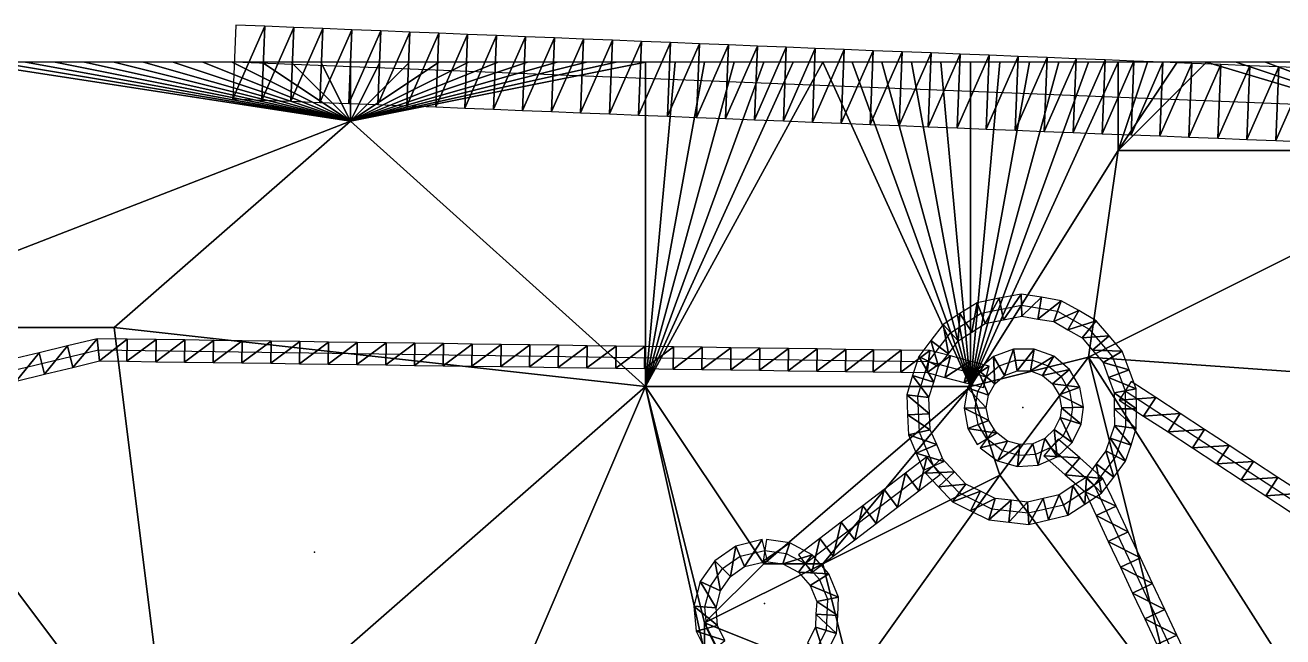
# Model space of a CAD drawing. Header units: metres. Extents: x -1103 to 901, y -902 to 905.
# Drawn here: x 188 to 273.2, y 861 to 902.5 of the extents above; entities that cross this region are included whole.
import ezdxf

# ---------------------------------------------------------------- set-up
doc = ezdxf.new("R2010")
doc.units = ezdxf.units.M
for name, color, linetype in [('OSM_PATH_AXES', 30, 'CONTINUOUS'), ('OSM_PATH_SURFACE', 30, 'CONTINUOUS'), ('OSM_ROAD_AXES', 2, 'CONTINUOUS'), ('OSM_ROAD_SURFACE', 9, 'CONTINUOUS'), ('OSM_TERRAIN', 3, 'CONTINUOUS'), ('OSM_TREES', 3, 'CONTINUOUS')]:
    doc.layers.add(name, color=color, linetype=linetype)

msp = doc.modelspace()

# ---------------------------------------------------------------- linework, layer by layer
at = {"layer": 'OSM_PATH_AXES'}
for points in [[(249.509, 872.642, 15.838), (248.547, 874.909, 15.791), (248.436, 877.353, 16.012), (249.166, 879.698, 16.086), (250.658, 881.655, 16.106), (252.736, 882.982, 16.105), (255.467, 883.524, 16.128), (257.899, 883.115, 16.31), (260.043, 881.888, 16.508), (261.635, 880.019, 16.661), (262.486, 877.718, 16.704), (262.497, 875.263, 16.685), (261.845, 873.295, 16.605), (260.375, 871.326, 16.488), (258.308, 869.977, 16.346), (255.909, 869.413, 16.194), (253.455, 869.701, 15.955), (251.244, 870.795, 15.907), (249.509, 872.642, 15.838)], [(169.932, 874.954, 13.85), (192.935, 880.494, 14.11), (243.562, 879.775, 15.994), (249.166, 879.698, 16.086), (253.079, 878.658, 16.177)], [(253.112, 874.456, 16.119), (252.537, 875.429, 16.105), (252.327, 876.546, 16.119), (252.515, 877.674, 16.153), (253.079, 878.658, 16.177), (253.941, 879.399, 16.203), (255.047, 879.797, 16.261), (256.196, 879.797, 16.338), (257.269, 879.41, 16.428), (258.142, 878.68, 16.464), (258.717, 877.696, 16.478), (258.916, 876.579, 16.475), (258.783, 875.683, 16.454), (258.285, 874.655, 16.41), (257.456, 873.87, 16.35), (256.417, 873.405, 16.281), (255.279, 873.328, 16.213), (254.173, 873.638, 16.159), (253.112, 874.456, 16.119)], [(262.486, 877.718, 16.704), (275.728, 869.059, 17.341), (310.449, 877.442, 17.612)], [(257.456, 873.87, 16.35), (260.375, 871.326, 16.488), (266.952, 857.337, 16.7), (269.417, 842.296, 16.191)], [(240.809, 866.007, 15.051), (249.509, 872.642, 15.838)], [(238.079, 866.903, 14.831), (239.527, 866.693, 14.902), (240.809, 866.007, 15.051), (241.782, 864.923, 15.058), (242.324, 863.585, 14.945), (242.224, 861.484, 14.72), (241.55, 860.19, 14.551), (240.478, 859.206, 14.408), (239.129, 858.653, 14.36), (237.67, 858.586, 14.326), (236.277, 859.018, 14.31), (234.785, 860.312, 14.299), (234.155, 861.617, 14.34), (234.022, 863.065, 14.46), (234.387, 864.47, 14.587), (235.216, 865.664, 14.698), (236.41, 866.505, 14.78), (238.079, 866.903, 14.831)]]:
    msp.add_polyline3d(points, dxfattribs=at)
at = {"layer": 'OSM_PATH_SURFACE'}
for points in [[(252.101, 881.687, 16.189), (252.465, 883.682, 16.179), (251.294, 882.951, 16.178)], [(252.101, 881.687, 16.189), (253.008, 882.283, 16.191), (252.465, 883.682, 16.179)], [(253.008, 882.283, 16.191), (253.956, 883.989, 16.187), (252.465, 883.682, 16.179)], [(253.008, 882.283, 16.191), (254.248, 882.518, 16.202), (253.956, 883.989, 16.187)], [(254.248, 882.518, 16.202), (255.447, 884.274, 16.202), (253.956, 883.989, 16.187)], [(254.248, 882.518, 16.202), (255.486, 882.775, 16.241), (255.447, 884.274, 16.202)], [(255.486, 882.775, 16.241), (256.807, 884.059, 16.275), (255.447, 884.274, 16.202)], [(255.486, 882.775, 16.241), (256.558, 882.58, 16.322), (256.807, 884.059, 16.275)], [(256.558, 882.58, 16.322), (258.151, 883.821, 16.376), (256.807, 884.059, 16.275)], [(256.558, 882.58, 16.322), (257.646, 882.409, 16.403), (258.151, 883.821, 16.376)], [(257.646, 882.409, 16.403), (259.343, 883.152, 16.486), (258.151, 883.821, 16.376)], [(251.166, 881.103, 16.19), (251.294, 882.951, 16.178), (250.151, 882.207, 16.182)], [(251.166, 881.103, 16.19), (252.101, 881.687, 16.189), (251.294, 882.951, 16.178)], [(257.646, 882.409, 16.403), (258.598, 881.85, 16.492), (259.343, 883.152, 16.486)], [(258.598, 881.85, 16.492), (260.522, 882.465, 16.59), (259.343, 883.152, 16.486)], [(250.509, 880.222, 16.188), (250.151, 882.207, 16.182), (249.316, 881.131, 16.169)], [(250.509, 880.222, 16.188), (251.166, 881.103, 16.19), (250.151, 882.207, 16.182)], [(258.598, 881.85, 16.492), (259.564, 881.31, 16.581), (260.522, 882.465, 16.59)], [(259.564, 881.31, 16.581), (261.41, 881.439, 16.663), (260.522, 882.465, 16.59)], [(191.193, 879.304, 14.11), (192.851, 881.24, 14.229), (190.842, 880.762, 14.184)], [(191.193, 879.304, 14.11), (193.019, 879.749, 14.152), (192.851, 881.24, 14.229)], [(193.019, 879.749, 14.152), (194.893, 881.217, 14.28), (192.851, 881.24, 14.229)], [(193.019, 879.749, 14.152), (194.871, 879.717, 14.192), (194.893, 881.217, 14.28)], [(194.871, 879.717, 14.192), (196.84, 881.189, 14.376), (194.893, 881.217, 14.28)], [(194.871, 879.717, 14.192), (196.819, 879.689, 14.288), (196.84, 881.189, 14.376)], [(196.819, 879.689, 14.288), (198.787, 881.161, 14.472), (196.84, 881.189, 14.376)], [(196.819, 879.689, 14.288), (198.766, 879.662, 14.384), (198.787, 881.161, 14.472)], [(198.766, 879.662, 14.384), (200.734, 881.134, 14.568), (198.787, 881.161, 14.472)], [(198.766, 879.662, 14.384), (200.713, 879.634, 14.48), (200.734, 881.134, 14.568)], [(200.713, 879.634, 14.48), (202.681, 881.106, 14.664), (200.734, 881.134, 14.568)], [(200.713, 879.634, 14.48), (202.66, 879.606, 14.576), (202.681, 881.106, 14.664)], [(202.66, 879.606, 14.576), (204.629, 881.078, 14.759), (202.681, 881.106, 14.664)], [(202.66, 879.606, 14.576), (204.607, 879.579, 14.672), (204.629, 881.078, 14.759)], [(204.607, 879.579, 14.672), (206.576, 881.051, 14.855), (204.629, 881.078, 14.759)], [(204.607, 879.579, 14.672), (206.554, 879.551, 14.768), (206.576, 881.051, 14.855)], [(206.554, 879.551, 14.768), (208.523, 881.023, 14.95), (206.576, 881.051, 14.855)], [(206.554, 879.551, 14.768), (208.502, 879.523, 14.863), (208.523, 881.023, 14.95)], [(208.502, 879.523, 14.863), (210.47, 880.995, 15.046), (208.523, 881.023, 14.95)], [(208.502, 879.523, 14.863), (210.449, 879.496, 14.959), (210.47, 880.995, 15.046)], [(210.449, 879.496, 14.959), (212.417, 880.968, 15.142), (210.47, 880.995, 15.046)], [(210.449, 879.496, 14.959), (212.396, 879.468, 15.055), (212.417, 880.968, 15.142)], [(212.396, 879.468, 15.055), (214.365, 880.94, 15.237), (212.417, 880.968, 15.142)], [(212.396, 879.468, 15.055), (214.343, 879.44, 15.151), (214.365, 880.94, 15.237)], [(214.343, 879.44, 15.151), (216.312, 880.912, 15.333), (214.365, 880.94, 15.237)], [(214.343, 879.44, 15.151), (216.29, 879.413, 15.247), (216.312, 880.912, 15.333)], [(216.29, 879.413, 15.247), (218.259, 880.885, 15.428), (216.312, 880.912, 15.333)], [(216.29, 879.413, 15.247), (218.238, 879.385, 15.343), (218.259, 880.885, 15.428)], [(218.238, 879.385, 15.343), (220.206, 880.857, 15.524), (218.259, 880.885, 15.428)], [(249.832, 879.354, 16.177), (249.316, 881.131, 16.169), (248.5, 880.042, 16.155)], [(249.832, 879.354, 16.177), (250.509, 880.222, 16.188), (249.316, 881.131, 16.169)], [(259.564, 881.31, 16.581), (260.268, 880.467, 16.659), (261.41, 881.439, 16.663)], [(260.268, 880.467, 16.659), (262.282, 880.398, 16.75), (261.41, 881.439, 16.663)], [(187.36, 878.38, 14.022), (188.925, 880.3, 14.14), (187.008, 879.838, 14.096)], [(187.36, 878.38, 14.022), (189.277, 878.842, 14.066), (188.925, 880.3, 14.14)], [(189.277, 878.842, 14.066), (190.842, 880.762, 14.184), (188.925, 880.3, 14.14)], [(189.277, 878.842, 14.066), (191.193, 879.304, 14.11), (190.842, 880.762, 14.184)], [(218.238, 879.385, 15.343), (220.185, 879.357, 15.438), (220.206, 880.857, 15.524)], [(220.185, 879.357, 15.438), (222.153, 880.83, 15.619), (220.206, 880.857, 15.524)], [(220.185, 879.357, 15.438), (222.132, 879.33, 15.534), (222.153, 880.83, 15.619)], [(222.132, 879.33, 15.534), (224.1, 880.802, 15.715), (222.153, 880.83, 15.619)], [(222.132, 879.33, 15.534), (224.079, 879.302, 15.629), (224.1, 880.802, 15.715)], [(224.079, 879.302, 15.629), (226.048, 880.774, 15.81), (224.1, 880.802, 15.715)], [(224.079, 879.302, 15.629), (226.026, 879.274, 15.725), (226.048, 880.774, 15.81)], [(226.026, 879.274, 15.725), (227.995, 880.747, 15.862), (226.048, 880.774, 15.81)], [(226.026, 879.274, 15.725), (227.974, 879.247, 15.821), (227.995, 880.747, 15.862)], [(227.974, 879.247, 15.821), (229.942, 880.719, 15.877), (227.995, 880.747, 15.862)], [(227.974, 879.247, 15.821), (229.921, 879.219, 15.863), (229.942, 880.719, 15.877)], [(229.921, 879.219, 15.863), (231.889, 880.691, 15.883), (229.942, 880.719, 15.877)], [(229.921, 879.219, 15.863), (231.868, 879.191, 15.882), (231.889, 880.691, 15.883)], [(231.868, 879.191, 15.882), (233.836, 880.664, 15.915), (231.889, 880.691, 15.883)], [(231.868, 879.191, 15.882), (233.815, 879.164, 15.914), (233.836, 880.664, 15.915)], [(233.815, 879.164, 15.914), (235.784, 880.636, 15.947), (233.836, 880.664, 15.915)], [(233.815, 879.164, 15.914), (235.762, 879.136, 15.946), (235.784, 880.636, 15.947)], [(235.762, 879.136, 15.946), (237.731, 880.608, 15.979), (235.784, 880.636, 15.947)], [(235.762, 879.136, 15.946), (237.709, 879.108, 15.978), (237.731, 880.608, 15.979)], [(237.709, 879.108, 15.978), (239.678, 880.581, 16.011), (237.731, 880.608, 15.979)], [(237.709, 879.108, 15.978), (239.657, 879.081, 16.01), (239.678, 880.581, 16.011)], [(239.657, 879.081, 16.01), (241.625, 880.553, 16.043), (239.678, 880.581, 16.011)], [(239.657, 879.081, 16.01), (241.604, 879.053, 16.042), (241.625, 880.553, 16.043)], [(241.604, 879.053, 16.042), (243.572, 880.525, 16.075), (241.625, 880.553, 16.043)], [(241.604, 879.053, 16.042), (243.551, 879.025, 16.074), (243.572, 880.525, 16.075)], [(243.551, 879.025, 16.074), (245.44, 880.5, 16.105), (243.572, 880.525, 16.075)], [(243.551, 879.025, 16.074), (245.419, 879, 16.105), (245.44, 880.5, 16.105)], [(245.419, 879, 16.105), (247.308, 880.474, 16.136), (245.44, 880.5, 16.105)], [(245.419, 879, 16.105), (247.288, 878.974, 16.135), (247.308, 880.474, 16.136)], [(247.288, 878.974, 16.135), (249.253, 880.443, 16.168), (247.308, 880.474, 16.136)], [(247.288, 878.974, 16.135), (249.079, 878.953, 16.165), (249.253, 880.443, 16.168)], [(249.517, 878.303, 16.172), (248.5, 880.042, 16.155), (248.085, 878.749, 16.148)], [(249.517, 878.303, 16.172), (249.832, 879.354, 16.177), (248.5, 880.042, 16.155)], [(249.079, 878.953, 16.165), (250.663, 880.076, 16.191), (249.253, 880.443, 16.168)], [(249.079, 878.953, 16.165), (250.278, 878.627, 16.184), (250.663, 880.076, 16.191)], [(250.278, 878.627, 16.184), (251.967, 879.73, 16.201), (250.663, 880.076, 16.191)], [(253.657, 878.181, 16.302), (253.566, 880.048, 16.23), (252.501, 879.136, 16.209)], [(254.317, 878.75, 16.337), (254.916, 880.536, 16.3), (253.566, 880.048, 16.23)], [(253.657, 878.181, 16.302), (254.317, 878.75, 16.337), (253.566, 880.048, 16.23)], [(254.317, 878.75, 16.337), (255.177, 879.059, 16.381), (254.916, 880.536, 16.3)], [(255.177, 879.059, 16.381), (256.325, 880.536, 16.395), (254.916, 880.536, 16.3)], [(255.177, 879.059, 16.381), (256.068, 879.059, 16.442), (256.325, 880.536, 16.395)], [(256.068, 879.059, 16.442), (257.642, 880.061, 16.505), (256.325, 880.536, 16.395)], [(256.068, 879.059, 16.442), (256.895, 878.76, 16.481), (257.642, 880.061, 16.505)], [(256.895, 878.76, 16.481), (258.715, 879.164, 16.584), (257.642, 880.061, 16.505)], [(260.268, 880.467, 16.659), (260.988, 879.639, 16.715), (262.282, 880.398, 16.75)], [(260.988, 879.639, 16.715), (262.764, 879.129, 16.803), (262.282, 880.398, 16.75)], [(250.278, 878.627, 16.184), (251.582, 878.28, 16.206), (251.967, 879.73, 16.201)], [(251.582, 878.28, 16.206), (253.272, 879.383, 16.239), (251.967, 879.73, 16.201)], [(251.582, 878.28, 16.206), (252.887, 877.934, 16.257), (253.272, 879.383, 16.239)], [(260.988, 879.639, 16.715), (261.357, 878.608, 16.73), (262.764, 879.129, 16.803)], [(249.18, 877.257, 16.094), (248.085, 878.749, 16.148), (247.693, 877.45, 16.089)], [(249.18, 877.257, 16.094), (249.517, 878.303, 16.172), (248.085, 878.749, 16.148)], [(253.222, 877.423, 16.264), (252.501, 879.136, 16.209), (251.809, 877.926, 16.202)], [(253.222, 877.423, 16.264), (253.657, 878.181, 16.302), (252.501, 879.136, 16.209)], [(256.895, 878.76, 16.481), (257.569, 878.196, 16.505), (258.715, 879.164, 16.584)], [(257.569, 878.196, 16.505), (259.42, 877.955, 16.604), (258.715, 879.164, 16.584)], [(261.357, 878.608, 16.73), (263.224, 877.852, 16.822), (262.764, 879.129, 16.803)], [(261.357, 878.608, 16.73), (261.748, 877.585, 16.746), (263.224, 877.852, 16.822)], [(262.075, 877.091, 16.761), (264.552, 877.264, 16.887), (262.896, 878.346, 16.807)], [(253.077, 876.554, 16.24), (251.809, 877.926, 16.202), (251.577, 876.539, 16.149)], [(253.077, 876.554, 16.24), (253.222, 877.423, 16.264), (251.809, 877.926, 16.202)], [(257.569, 878.196, 16.505), (258.013, 877.437, 16.513), (259.42, 877.955, 16.604)], [(258.013, 877.437, 16.513), (259.665, 876.604, 16.599), (259.42, 877.955, 16.604)], [(261.748, 877.585, 16.746), (261.741, 876.487, 16.732), (263.241, 876.494, 16.818)], [(261.748, 877.585, 16.746), (263.241, 876.494, 16.818), (263.224, 877.852, 16.822)], [(249.241, 876.165, 15.99), (249.18, 877.257, 16.094), (247.693, 877.45, 16.089)], [(249.241, 876.165, 15.99), (247.693, 877.45, 16.089), (247.742, 876.098, 15.959)], [(258.013, 877.437, 16.513), (258.166, 876.555, 16.51), (259.665, 876.604, 16.599)], [(262.075, 877.091, 16.761), (263.731, 876.008, 16.841), (264.552, 877.264, 16.887)], [(263.731, 876.008, 16.841), (266.207, 876.181, 16.966), (264.552, 877.264, 16.887)], [(249.278, 875.076, 15.95), (249.241, 876.165, 15.99), (247.742, 876.098, 15.959)], [(249.278, 875.076, 15.95), (247.742, 876.098, 15.959), (247.816, 874.743, 15.829)], [(253.24, 875.693, 16.231), (253.077, 876.554, 16.24), (251.577, 876.539, 16.149)], [(253.24, 875.693, 16.231), (251.577, 876.539, 16.149), (251.835, 875.166, 16.133)], [(258.07, 875.917, 16.495), (257.68, 875.098, 16.46), (258.891, 874.212, 16.52)], [(258.166, 876.555, 16.51), (258.07, 875.917, 16.495), (259.496, 875.45, 16.573)], [(258.07, 875.917, 16.495), (258.891, 874.212, 16.52), (259.496, 875.45, 16.573)], [(258.166, 876.555, 16.51), (259.496, 875.45, 16.573), (259.665, 876.604, 16.599)], [(261.741, 876.487, 16.732), (263.239, 875.156, 16.813), (263.241, 876.494, 16.818)], [(261.741, 876.487, 16.732), (261.755, 875.371, 16.714), (263.239, 875.156, 16.813)], [(263.731, 876.008, 16.841), (265.386, 874.926, 16.92), (266.207, 876.181, 16.966)], [(265.386, 874.926, 16.92), (267.862, 875.099, 17.046), (266.207, 876.181, 16.966)], [(249.718, 874.069, 15.966), (249.278, 875.076, 15.95), (247.816, 874.743, 15.829)], [(253.758, 874.837, 16.241), (253.24, 875.693, 16.231), (251.835, 875.166, 16.133)], [(253.758, 874.837, 16.241), (251.835, 875.166, 16.133), (252.466, 874.075, 16.147)], [(254.52, 874.303, 16.27), (253.57, 875.05, 16.236), (252.654, 873.862, 16.155)], [(257.68, 875.098, 16.46), (257.039, 874.493, 16.414), (257.873, 873.246, 16.446)], [(257.68, 875.098, 16.46), (257.873, 873.246, 16.446), (258.891, 874.212, 16.52)], [(261.755, 875.371, 16.714), (261.459, 874.515, 16.678), (262.883, 874.043, 16.772)], [(261.755, 875.371, 16.714), (262.883, 874.043, 16.772), (263.239, 875.156, 16.813)], [(265.386, 874.926, 16.92), (267.041, 873.843, 17), (267.862, 875.099, 17.046)], [(267.041, 873.843, 17), (269.518, 874.016, 17.126), (267.862, 875.099, 17.046)], [(249.718, 874.069, 15.966), (247.816, 874.743, 15.829), (248.337, 873.483, 15.861)], [(250.199, 872.935, 15.97), (249.718, 874.069, 15.966), (248.337, 873.483, 15.861)], [(254.52, 874.303, 16.27), (252.654, 873.862, 16.155), (253.827, 872.972, 16.208)], [(255.356, 874.074, 16.309), (254.52, 874.303, 16.27), (253.827, 872.972, 16.208)], [(255.356, 874.074, 16.309), (253.827, 872.972, 16.208), (255.202, 872.582, 16.278)], [(256.236, 874.133, 16.361), (255.356, 874.074, 16.309), (255.202, 872.582, 16.278)], [(256.236, 874.133, 16.361), (255.202, 872.582, 16.278), (256.598, 872.678, 16.362)], [(257.039, 874.493, 16.414), (256.236, 874.133, 16.361), (256.598, 872.678, 16.362)], [(257.039, 874.493, 16.414), (256.598, 872.678, 16.362), (257.873, 873.246, 16.446)], [(256.964, 873.304, 16.393), (259.408, 873.163, 16.536), (257.949, 874.435, 16.467)], [(261.459, 874.515, 16.678), (261.185, 873.651, 16.649), (262.505, 872.939, 16.726)], [(261.459, 874.515, 16.678), (262.505, 872.939, 16.726), (262.883, 874.043, 16.772)], [(248.514, 870.94, 15.811), (249.054, 873.239, 15.902), (247.604, 872.133, 15.78)], [(250.199, 872.935, 15.97), (248.337, 873.483, 15.861), (248.818, 872.349, 15.865)], [(248.514, 870.94, 15.811), (249.963, 872.046, 15.933), (249.054, 873.239, 15.902)], [(256.964, 873.304, 16.393), (258.423, 872.033, 16.462), (259.408, 873.163, 16.536)], [(261.185, 873.651, 16.649), (260.509, 872.759, 16.596), (261.711, 871.862, 16.655)], [(261.185, 873.651, 16.649), (261.711, 871.862, 16.655), (262.505, 872.939, 16.726)], [(267.041, 873.843, 17), (268.697, 872.761, 17.08), (269.518, 874.016, 17.126)], [(268.697, 872.761, 17.08), (271.173, 872.934, 17.205), (269.518, 874.016, 17.126)], [(250.923, 872.232, 16.001), (250.055, 873.156, 15.966), (248.962, 872.129, 15.869)], [(258.423, 872.033, 16.462), (260.973, 871.778, 16.61), (259.408, 873.163, 16.536)], [(260.509, 872.759, 16.596), (259.862, 871.873, 16.545), (260.888, 870.779, 16.591)], [(260.509, 872.759, 16.596), (260.888, 870.779, 16.591), (261.711, 871.862, 16.655)], [(268.697, 872.761, 17.08), (270.352, 871.679, 17.159), (271.173, 872.934, 17.205)], [(270.352, 871.679, 17.159), (272.828, 871.852, 17.285), (271.173, 872.934, 17.205)], [(247.064, 869.834, 15.688), (247.604, 872.133, 15.78), (246.154, 871.027, 15.656)], [(247.064, 869.834, 15.688), (248.514, 870.94, 15.811), (247.604, 872.133, 15.78)], [(250.923, 872.232, 16.001), (248.962, 872.129, 15.869), (249.83, 871.205, 15.904)], [(251.692, 871.397, 16.031), (250.923, 872.232, 16.001), (249.83, 871.205, 15.904)], [(258.423, 872.033, 16.462), (259.776, 870.874, 16.526), (260.973, 871.778, 16.61)], [(259.862, 871.873, 16.545), (258.931, 871.28, 16.481), (259.751, 870.024, 16.513)], [(259.862, 871.873, 16.545), (259.751, 870.024, 16.513), (260.888, 870.779, 16.591)], [(259.776, 870.874, 16.526), (261.875, 869.897, 16.637), (260.973, 871.778, 16.61)], [(270.352, 871.679, 17.159), (272.007, 870.596, 17.239), (272.828, 871.852, 17.285)], [(272.007, 870.596, 17.239), (274.484, 870.769, 17.365), (272.828, 871.852, 17.285)], [(245.614, 868.728, 15.566), (246.154, 871.027, 15.656), (244.704, 869.921, 15.51)], [(245.614, 868.728, 15.566), (247.064, 869.834, 15.688), (246.154, 871.027, 15.656)], [(251.692, 871.397, 16.031), (249.83, 871.205, 15.904), (250.796, 870.194, 15.928)], [(252.682, 870.92, 16.053), (251.692, 871.397, 16.031), (250.796, 870.194, 15.928)], [(252.682, 870.92, 16.053), (250.796, 870.194, 15.928), (252.017, 869.576, 15.901)], [(253.668, 870.42, 16.091), (252.682, 870.92, 16.053), (252.017, 869.576, 15.901)], [(258.012, 870.666, 16.418), (256.937, 870.425, 16.351), (257.28, 868.965, 16.351)], [(258.012, 870.666, 16.418), (257.28, 868.965, 16.351), (258.603, 869.288, 16.434)], [(258.931, 871.28, 16.481), (258.012, 870.666, 16.418), (258.603, 869.288, 16.434)], [(258.931, 871.28, 16.481), (258.603, 869.288, 16.434), (259.751, 870.024, 16.513)], [(259.776, 870.874, 16.526), (260.518, 869.258, 16.548), (261.875, 869.897, 16.637)], [(272.007, 870.596, 17.239), (273.663, 869.514, 17.319), (274.484, 870.769, 17.365)], [(244.164, 867.622, 15.443), (244.704, 869.921, 15.51), (243.254, 868.815, 15.365)], [(244.164, 867.622, 15.443), (245.614, 868.728, 15.566), (244.704, 869.921, 15.51)], [(253.668, 870.42, 16.091), (252.017, 869.576, 15.901), (253.242, 868.982, 15.98)], [(254.769, 870.302, 16.198), (253.668, 870.42, 16.091), (253.242, 868.982, 15.98)], [(254.769, 870.302, 16.198), (253.242, 868.982, 15.98), (254.595, 868.812, 16.111)], [(255.866, 870.162, 16.283), (254.769, 870.302, 16.198), (254.595, 868.812, 16.111)], [(255.866, 870.162, 16.283), (254.595, 868.812, 16.111), (255.951, 868.664, 16.244)], [(256.937, 870.425, 16.351), (255.866, 870.162, 16.283), (255.951, 868.664, 16.244)], [(256.937, 870.425, 16.351), (255.951, 868.664, 16.244), (257.28, 868.965, 16.351)], [(260.518, 869.258, 16.548), (262.698, 868.148, 16.662), (261.875, 869.897, 16.637)], [(260.518, 869.258, 16.548), (261.34, 867.51, 16.572), (262.698, 868.148, 16.662)], [(242.714, 866.517, 15.321), (243.254, 868.815, 15.365), (241.804, 867.709, 15.219)], [(242.714, 866.517, 15.321), (244.164, 867.622, 15.443), (243.254, 868.815, 15.365)], [(261.34, 867.51, 16.572), (263.52, 866.399, 16.688), (262.698, 868.148, 16.662)], [(236.708, 865.816, 14.8), (237.905, 867.632, 14.979), (236.112, 867.193, 14.919)], [(236.708, 865.816, 14.8), (238.253, 866.173, 14.849), (237.905, 867.632, 14.979)], [(237.971, 866.161, 14.838), (239.761, 867.405, 14.999), (238.187, 867.645, 14.985)], [(237.971, 866.161, 14.838), (239.293, 865.98, 14.965), (239.761, 867.405, 14.999)], [(239.293, 865.98, 14.965), (241.272, 866.597, 15.174), (239.761, 867.405, 14.999)], [(241.264, 865.411, 15.163), (241.804, 867.709, 15.219), (240.354, 866.603, 15.074)], [(241.264, 865.411, 15.163), (242.714, 866.517, 15.321), (241.804, 867.709, 15.219)], [(261.34, 867.51, 16.572), (262.162, 865.761, 16.597), (263.52, 866.399, 16.688)], [(235.748, 865.135, 14.734), (236.112, 867.193, 14.919), (234.684, 866.193, 14.823)], [(235.748, 865.135, 14.734), (236.708, 865.816, 14.8), (236.112, 867.193, 14.919)], [(239.293, 865.98, 14.965), (240.346, 865.417, 15.089), (241.272, 866.597, 15.174)], [(240.346, 865.417, 15.089), (242.418, 865.321, 15.206), (241.272, 866.597, 15.174)], [(262.162, 865.761, 16.597), (264.342, 864.651, 16.717), (263.52, 866.399, 16.688)], [(235.068, 864.157, 14.643), (234.684, 866.193, 14.823), (233.705, 864.783, 14.692)], [(235.068, 864.157, 14.643), (235.748, 865.135, 14.734), (234.684, 866.193, 14.823)], [(262.162, 865.761, 16.597), (262.984, 864.012, 16.621), (264.342, 864.651, 16.717)], [(234.77, 863.004, 14.539), (233.705, 864.783, 14.692), (233.275, 863.126, 14.293)], [(234.77, 863.004, 14.539), (235.068, 864.157, 14.643), (233.705, 864.783, 14.692)], [(240.346, 865.417, 15.089), (241.146, 864.526, 15.065), (242.418, 865.321, 15.206)], [(241.146, 864.526, 15.065), (243.058, 863.736, 15.066), (242.418, 865.321, 15.206)], [(241.146, 864.526, 15.065), (241.589, 863.434, 14.972), (243.058, 863.736, 15.066)], [(262.984, 864.012, 16.621), (265.164, 862.902, 16.746), (264.342, 864.651, 16.717)], [(262.984, 864.012, 16.621), (263.807, 862.264, 16.646), (265.164, 862.902, 16.746)], [(234.878, 861.817, 14.469), (234.77, 863.004, 14.539), (233.275, 863.126, 14.293)], [(234.878, 861.817, 14.469), (233.275, 863.126, 14.293), (233.432, 861.416, 14.114)], [(241.589, 863.434, 14.972), (241.525, 862.57, 14.879), (243.023, 862.499, 14.942)], [(241.589, 863.434, 14.972), (243.023, 862.499, 14.942), (243.058, 863.736, 15.066)], [(241.525, 862.57, 14.879), (241.507, 861.705, 14.787), (242.941, 861.263, 14.812)], [(241.525, 862.57, 14.879), (242.941, 861.263, 14.812), (243.023, 862.499, 14.942)], [(263.807, 862.264, 16.646), (265.986, 861.153, 16.775), (265.164, 862.902, 16.746)], [(263.807, 862.264, 16.646), (264.629, 860.515, 16.67), (265.986, 861.153, 16.775)], [(235.366, 860.786, 14.432), (234.878, 861.817, 14.469), (233.432, 861.416, 14.114)], [(235.366, 860.786, 14.432), (233.432, 861.416, 14.114), (234.204, 859.837, 14.014)], [(241.507, 861.705, 14.787), (240.955, 860.646, 14.649), (242.145, 859.734, 14.612)], [(241.507, 861.705, 14.787), (242.145, 859.734, 14.612), (242.941, 861.263, 14.812)], [(264.629, 860.515, 16.67), (266.808, 859.404, 16.804), (265.986, 861.153, 16.775)]]:
    msp.add_3dface(points, dxfattribs=at)
at = {"layer": 'OSM_ROAD_AXES'}
msp.add_polyline3d([(336.028, 888.39, 14.464), (325.383, 890.878, 15.611), (316.186, 892.825, 16.395), (302.026, 895.103, 17.178), (286.528, 896.618, 17.012), (202.147, 900, 15.545)], dxfattribs=at)
at = {"layer": 'OSM_ROAD_SURFACE'}
for points in [[(204.209, 902.419, 15.719), (202.247, 902.498, 15.686), (202.047, 897.502, 15.467)], [(204.209, 902.419, 15.719), (202.047, 897.502, 15.467), (204.009, 897.423, 15.565)], [(206.172, 902.341, 15.75), (204.209, 902.419, 15.719), (204.009, 897.423, 15.565)], [(206.172, 902.341, 15.75), (204.009, 897.423, 15.565), (205.971, 897.345, 15.665)], [(208.134, 902.262, 15.776), (206.172, 902.341, 15.75), (205.971, 897.345, 15.665)], [(208.134, 902.262, 15.776), (205.971, 897.345, 15.665), (207.934, 897.266, 15.766)], [(210.096, 902.183, 15.829), (208.134, 902.262, 15.776), (207.934, 897.266, 15.766)], [(210.096, 902.183, 15.829), (207.934, 897.266, 15.766), (209.896, 897.187, 15.837)], [(212.059, 902.105, 15.878), (210.096, 902.183, 15.829), (209.896, 897.187, 15.837)], [(212.059, 902.105, 15.878), (209.896, 897.187, 15.837), (211.858, 897.109, 15.872)], [(214.021, 902.026, 15.917), (212.059, 902.105, 15.878), (211.858, 897.109, 15.872)], [(214.021, 902.026, 15.917), (211.858, 897.109, 15.872), (213.821, 897.03, 15.882)], [(215.983, 901.947, 15.948), (214.021, 902.026, 15.917), (213.821, 897.03, 15.882)], [(215.983, 901.947, 15.948), (213.821, 897.03, 15.882), (215.783, 896.951, 15.89)], [(217.946, 901.869, 15.971), (215.983, 901.947, 15.948), (215.783, 896.951, 15.89)], [(217.946, 901.869, 15.971), (215.783, 896.951, 15.89), (217.745, 896.873, 15.905)], [(219.908, 901.79, 15.988), (217.946, 901.869, 15.971), (217.745, 896.873, 15.905)], [(219.908, 901.79, 15.988), (217.745, 896.873, 15.905), (219.708, 896.794, 15.92)], [(221.87, 901.711, 16.001), (219.908, 901.79, 15.988), (219.708, 896.794, 15.92)], [(221.87, 901.711, 16.001), (219.708, 896.794, 15.92), (221.67, 896.715, 15.935)], [(223.833, 901.633, 16.011), (221.87, 901.711, 16.001), (221.67, 896.715, 15.935)], [(223.833, 901.633, 16.011), (221.67, 896.715, 15.935), (223.633, 896.637, 15.95)], [(225.795, 901.554, 16.019), (223.833, 901.633, 16.011), (223.633, 896.637, 15.95)], [(225.795, 901.554, 16.019), (223.633, 896.637, 15.95), (225.595, 896.558, 15.965)], [(227.758, 901.476, 16.025), (225.795, 901.554, 16.019), (225.595, 896.558, 15.965)], [(227.758, 901.476, 16.025), (225.595, 896.558, 15.965), (227.557, 896.48, 15.98)], [(229.72, 901.397, 16.029), (227.758, 901.476, 16.025), (227.557, 896.48, 15.98)], [(229.72, 901.397, 16.029), (227.557, 896.48, 15.98), (229.52, 896.401, 15.995)], [(231.682, 901.318, 16.031), (229.72, 901.397, 16.029), (229.52, 896.401, 15.995)], [(231.682, 901.318, 16.031), (229.52, 896.401, 15.995), (231.482, 896.322, 15.999)], [(233.645, 901.24, 16.031), (231.682, 901.318, 16.031), (231.482, 896.322, 15.999)], [(233.645, 901.24, 16.031), (231.482, 896.322, 15.999), (233.444, 896.244, 15.997)], [(235.607, 901.161, 16.03), (233.645, 901.24, 16.031), (233.444, 896.244, 15.997)], [(235.607, 901.161, 16.03), (233.444, 896.244, 15.997), (235.407, 896.165, 15.994)], [(237.569, 901.082, 16.028), (235.607, 901.161, 16.03), (235.407, 896.165, 15.994)], [(237.569, 901.082, 16.028), (235.407, 896.165, 15.994), (237.369, 896.086, 15.989)], [(239.532, 901.004, 16.026), (237.569, 901.082, 16.028), (237.369, 896.086, 15.989)], [(239.532, 901.004, 16.026), (237.369, 896.086, 15.989), (239.331, 896.008, 15.986)], [(241.494, 900.925, 16.025), (239.532, 901.004, 16.026), (239.331, 896.008, 15.986)], [(241.494, 900.925, 16.025), (239.331, 896.008, 15.986), (241.294, 895.929, 16.01)], [(243.456, 900.846, 16.025), (241.494, 900.925, 16.025), (241.294, 895.929, 16.01)], [(243.456, 900.846, 16.025), (241.294, 895.929, 16.01), (243.256, 895.85, 16.042)], [(245.419, 900.768, 16.026), (243.456, 900.846, 16.025), (243.256, 895.85, 16.042)], [(245.419, 900.768, 16.026), (243.256, 895.85, 16.042), (245.219, 895.772, 16.052)], [(247.381, 900.689, 16.03), (245.419, 900.768, 16.026), (245.219, 895.772, 16.052)], [(247.381, 900.689, 16.03), (245.219, 895.772, 16.052), (247.181, 895.693, 16.054)], [(249.343, 900.61, 16.035), (247.381, 900.689, 16.03), (247.181, 895.693, 16.054)], [(249.343, 900.61, 16.035), (247.181, 895.693, 16.054), (249.143, 895.614, 16.059)], [(251.306, 900.532, 16.042), (249.343, 900.61, 16.035), (249.143, 895.614, 16.059)], [(251.306, 900.532, 16.042), (249.143, 895.614, 16.059), (251.106, 895.536, 16.066)], [(253.268, 900.453, 16.052), (251.306, 900.532, 16.042), (251.106, 895.536, 16.066)], [(253.268, 900.453, 16.052), (251.106, 895.536, 16.066), (253.068, 895.457, 16.076)], [(255.231, 900.374, 16.064), (253.268, 900.453, 16.052), (253.068, 895.457, 16.076)], [(255.231, 900.374, 16.064), (253.068, 895.457, 16.076), (255.03, 895.378, 16.088)], [(257.193, 900.296, 16.08), (255.231, 900.374, 16.064), (255.03, 895.378, 16.088)], [(257.193, 900.296, 16.08), (255.03, 895.378, 16.088), (256.993, 895.3, 16.104)], [(259.155, 900.217, 16.101), (257.193, 900.296, 16.08), (256.993, 895.3, 16.104)], [(259.155, 900.217, 16.101), (256.993, 895.3, 16.104), (258.955, 895.221, 16.126)], [(261.118, 900.138, 16.129), (259.155, 900.217, 16.101), (258.955, 895.221, 16.126)], [(261.118, 900.138, 16.129), (258.955, 895.221, 16.126), (260.917, 895.142, 16.148)], [(263.08, 900.06, 16.165), (261.118, 900.138, 16.129), (260.917, 895.142, 16.148)], [(263.08, 900.06, 16.165), (260.917, 895.142, 16.148), (262.88, 895.064, 16.175)], [(265.042, 899.981, 16.172), (263.08, 900.06, 16.165), (262.88, 895.064, 16.175)], [(265.042, 899.981, 16.172), (262.88, 895.064, 16.175), (264.842, 894.985, 16.248)], [(267.005, 899.903, 16.22), (265.042, 899.981, 16.172), (264.842, 894.985, 16.248)], [(267.005, 899.903, 16.22), (264.842, 894.985, 16.248), (266.805, 894.907, 16.324)], [(268.967, 899.824, 16.285), (267.005, 899.903, 16.22), (266.805, 894.907, 16.324)], [(268.967, 899.824, 16.285), (266.805, 894.907, 16.324), (268.767, 894.828, 16.399)], [(270.929, 899.745, 16.355), (268.967, 899.824, 16.285), (268.767, 894.828, 16.399)], [(270.929, 899.745, 16.355), (268.767, 894.828, 16.399), (270.729, 894.749, 16.474)], [(272.892, 899.667, 16.436), (270.929, 899.745, 16.355), (270.729, 894.749, 16.474)], [(272.892, 899.667, 16.436), (270.729, 894.749, 16.474), (272.692, 894.671, 16.549)], [(274.854, 899.588, 16.525), (272.892, 899.667, 16.436), (272.692, 894.671, 16.549)], [(274.854, 899.588, 16.525), (272.692, 894.671, 16.549), (274.654, 894.592, 16.625)]]:
    msp.add_3dface(points, dxfattribs=at)
at = {"layer": 'OSM_TERRAIN'}
for points in [[(174, 882, 14), (210, 896, 15.784), (184, 900, 14.564)], [(210, 896, 15.784), (186, 900, 14.664), (184, 900, 14.564)], [(210, 896, 15.784), (188, 900, 14.765), (186, 900, 14.664)], [(210, 896, 15.784), (190, 900, 14.867), (188, 900, 14.765)], [(210, 896, 15.784), (192, 900, 14.969), (190, 900, 14.867)], [(210, 896, 15.784), (194, 900, 15.071), (192, 900, 14.969)], [(210, 896, 15.784), (196, 900, 15.175), (194, 900, 15.071)], [(210, 896, 15.784), (198, 900, 15.279), (196, 900, 15.175)], [(210, 896, 15.784), (200, 900, 15.503), (198, 900, 15.279)], [(210, 896, 15.784), (202, 900, 15.542), (200, 900, 15.503)], [(210, 896, 15.784), (204, 900, 15.579), (202, 900, 15.542)], [(210, 896, 15.784), (206, 900, 15.667), (204, 900, 15.579)], [(210, 896, 15.784), (208, 900, 15.742), (206, 900, 15.667)], [(210, 896, 15.784), (210, 900, 15.804), (208, 900, 15.742)], [(210, 896, 15.784), (228, 900, 15.98), (226, 900, 15.974)], [(210, 896, 15.784), (230, 900, 15.984), (228, 900, 15.98)], [(210, 896, 15.784), (230, 878, 15.772), (230, 900, 15.984)], [(210, 900, 15.804), (210, 896, 15.784), (212, 900, 15.852)], [(210, 896, 15.784), (214, 900, 15.888), (212, 900, 15.852)], [(210, 896, 15.784), (216, 900, 15.914), (214, 900, 15.888)], [(210, 896, 15.784), (218, 900, 15.932), (216, 900, 15.914)], [(210, 896, 15.784), (220, 900, 15.944), (218, 900, 15.932)], [(210, 896, 15.784), (222, 900, 15.956), (220, 900, 15.944)], [(210, 896, 15.784), (224, 900, 15.966), (222, 900, 15.956)], [(210, 896, 15.784), (226, 900, 15.974), (224, 900, 15.966)], [(230, 878, 15.772), (252, 878, 16.132), (242, 900, 15.972)], [(230, 900, 15.984), (230, 878, 15.772), (232, 900, 15.985)], [(230, 878, 15.772), (234, 900, 15.984), (232, 900, 15.985)], [(230, 878, 15.772), (236, 900, 15.981), (234, 900, 15.984)], [(230, 878, 15.772), (238, 900, 15.977), (236, 900, 15.981)], [(230, 878, 15.772), (242, 900, 15.972), (240, 900, 15.974)], [(230, 878, 15.772), (240, 900, 15.974), (238, 900, 15.977)], [(242, 900, 15.972), (252, 878, 16.132), (244, 900, 15.971)], [(252, 878, 16.132), (246, 900, 15.973), (244, 900, 15.971)], [(252, 878, 16.132), (248, 900, 15.977), (246, 900, 15.973)], [(252, 878, 16.132), (250, 900, 15.983), (248, 900, 15.977)], [(252, 878, 16.132), (252, 900, 15.991), (250, 900, 15.983)], [(262, 894, 16.116), (262, 900, 16.075), (252, 878, 16.132)], [(252, 878, 16.132), (254, 900, 16.002), (252, 900, 15.991)], [(252, 878, 16.132), (256, 900, 16.014), (254, 900, 16.002)], [(252, 878, 16.132), (258, 900, 16.029), (256, 900, 16.014)], [(252, 878, 16.132), (262, 900, 16.075), (260, 900, 16.049)], [(252, 878, 16.132), (260, 900, 16.049), (258, 900, 16.029)], [(262, 900, 16.075), (262, 894, 16.116), (264, 900, 16.099)], [(262, 894, 16.116), (266, 900, 16.142), (264, 900, 16.099)], [(262, 894, 16.116), (288, 894, 17.088), (268, 900, 16.196)], [(262, 894, 16.116), (268, 900, 16.196), (266, 900, 16.142)], [(288, 894, 17.088), (270, 900, 16.263), (268, 900, 16.196)], [(288, 894, 17.088), (272, 900, 16.345), (270, 900, 16.263)], [(288, 894, 17.088), (274, 900, 16.435), (272, 900, 16.345)], [(194, 882, 14.201), (210, 896, 15.784), (174, 882, 14)], [(194, 882, 14.201), (230, 878, 15.772), (210, 896, 15.784)], [(252, 878, 16.132), (260, 880, 16.587), (262, 894, 16.116)], [(288, 878, 17.993), (288, 894, 17.088), (260, 880, 16.587)], [(260, 880, 16.587), (288, 894, 17.088), (262, 894, 16.116)], [(174, 844, 12.104), (198, 850, 12.54), (174, 882, 14)], [(198, 850, 12.54), (194, 882, 14.201), (174, 882, 14)], [(198, 850, 12.54), (230, 878, 15.772), (194, 882, 14.201)], [(254, 872, 16.118), (260, 880, 16.587), (252, 878, 16.132)], [(254, 872, 16.118), (266, 856, 16.609), (260, 880, 16.587)], [(266, 856, 16.609), (274, 858, 17.214), (260, 880, 16.587)], [(274, 858, 17.214), (288, 878, 17.993), (260, 880, 16.587)], [(198, 850, 12.54), (218, 850, 12.841), (230, 878, 15.772)], [(218, 850, 12.841), (234, 860, 13.885), (230, 878, 15.772)], [(234, 860, 13.885), (234, 862, 14.365), (230, 878, 15.772)], [(234, 862, 14.365), (238, 866, 14.743), (230, 878, 15.772)], [(238, 866, 14.743), (252, 878, 16.132), (230, 878, 15.772)], [(238, 866, 14.743), (242, 866, 15.181), (252, 878, 16.132)], [(242, 866, 15.181), (254, 872, 16.118), (252, 878, 16.132)], [(242, 866, 15.181), (244, 858, 14.443), (254, 872, 16.118)], [(244, 858, 14.443), (266, 856, 16.609), (254, 872, 16.118)], [(234, 862, 14.365), (244, 858, 14.443), (242, 866, 15.181)], [(234, 862, 14.365), (242, 866, 15.181), (238, 866, 14.743)], [(234, 860, 13.885), (236, 858, 14.269), (234, 862, 14.365)], [(236, 858, 14.269), (244, 858, 14.443), (234, 862, 14.365)]]:
    msp.add_3dface(points, dxfattribs=at)
at = {"layer": 'OSM_TREES'}
for p in [(255.544, 876.59, 16.288), (207.57, 866.781, 13.995), (238.046, 863.298, 14.702)]:
    msp.add_point(p, dxfattribs=at)

doc.saveas('drawing.dxf')
